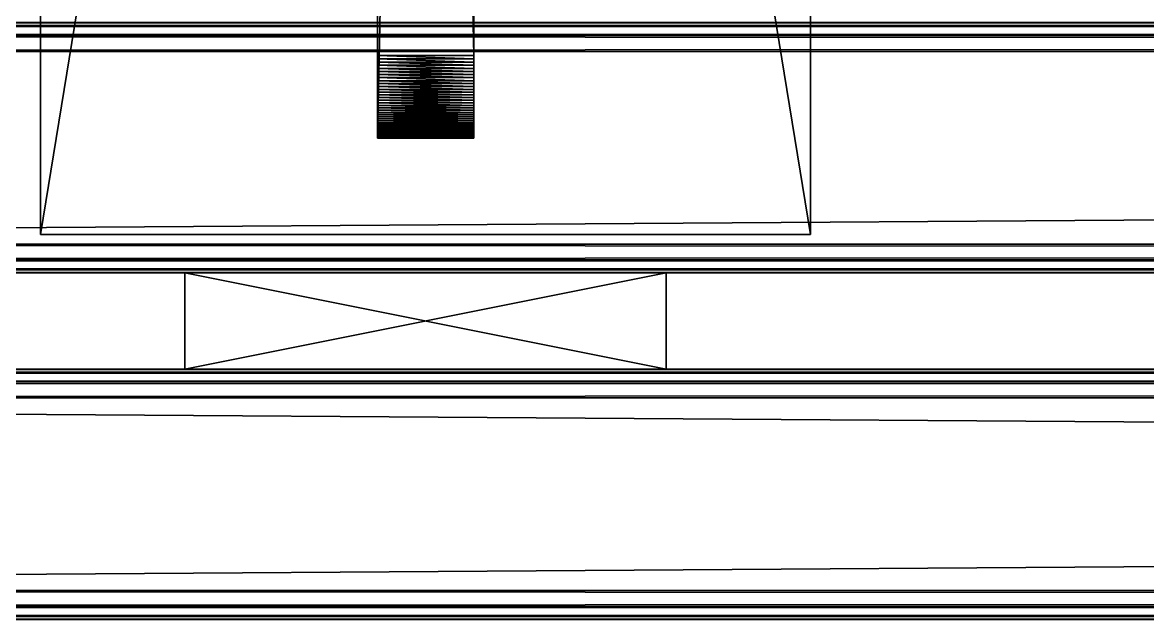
# Model space of a CAD drawing. Extents: x -1.5 to 1.5, y -0.27 to 0.35.
# Drawn here: x -1.2417 to -1.1248, y -0.2657 to -0.2037 of the extents above; entities that cross this region are included whole.
import ezdxf

# ---------------------------------------------------------------- set-up
doc = ezdxf.new("R2010")
doc.units = 0
doc.header["$MEASUREMENT"] = 0
doc.layers.get('0').update_dxf_attribs({"linetype": 'CONTINUOUS'})
doc.layers.add('ARCHITEKTURA_OBECN_', color=7, linetype='CONTINUOUS')

# ---------------------------------------------------------------- blocks, each defined once
blk = doc.blocks.new('*X43')
at = {"layer": 'ARCHITEKTURA_OBECN_', "color": 0, "linetype": 'Continuous'}
mesh = blk.add_polyface(dxfattribs=at)
corners = [(-1.22478, -0.23967, 0.40968), (-1.17478, -0.23967, 0.40968), (-1.17478, -0.22967, 0.40968), (-1.22478, -0.22967, 0.40968)]
mesh.append_faces([[corners[k] for k in face] for face in [(3, 0, 2)]], dxfattribs={"vtx1": -1, "color": 0})
mesh.append_faces([[corners[k] for k in face] for face in [(0, 1, 2)]], dxfattribs={"vtx2": -1, "color": 0})
mesh = blk.add_polyface(dxfattribs=at)
corners = [(-1.22478, -0.23967, 0.28967), (-1.22478, -0.23967, 0.40968), (-1.22478, -0.22967, 0.40968), (-1.22478, -0.22967, 0.28967)]
mesh.append_faces([[corners[k] for k in face] for face in [(3, 0, 2)]], dxfattribs={"vtx1": -1, "color": 0})
mesh.append_faces([[corners[k] for k in face] for face in [(0, 1, 2)]], dxfattribs={"vtx2": -1, "color": 0})
mesh = blk.add_polyface(dxfattribs=at)
corners = [(-1.17478, -0.23967, 0.28967), (-1.22478, -0.23967, 0.28967), (-1.22478, -0.22967, 0.28967), (-1.17478, -0.22967, 0.28967)]
mesh.append_faces([[corners[k] for k in face] for face in [(3, 0, 2)]], dxfattribs={"vtx1": -1, "color": 0})
mesh.append_faces([[corners[k] for k in face] for face in [(0, 1, 2)]], dxfattribs={"vtx2": -1, "color": 0})
mesh = blk.add_polyface(dxfattribs=at)
corners = [(-1.17478, -0.22967, 0.28967), (-1.22478, -0.22967, 0.28967), (-1.22478, -0.22967, 0.40968), (-1.17478, -0.22967, 0.40968)]
mesh.append_faces([[corners[k] for k in face] for face in [(3, 0, 2)]], dxfattribs={"vtx1": -1, "color": 0})
mesh.append_faces([[corners[k] for k in face] for face in [(0, 1, 2)]], dxfattribs={"vtx2": -1, "color": 0})
mesh = blk.add_polyface(dxfattribs=at)
corners = [(-1.17478, -0.23967, 0.40968), (-1.17478, -0.23967, 0.28967), (-1.17478, -0.22967, 0.28967), (-1.17478, -0.22967, 0.40968)]
mesh.append_faces([[corners[k] for k in face] for face in [(3, 0, 2)]], dxfattribs={"vtx1": -1, "color": 0})
mesh.append_faces([[corners[k] for k in face] for face in [(0, 1, 2)]], dxfattribs={"vtx2": -1, "color": 0})
mesh = blk.add_polyface(dxfattribs=at)
corners = [(-1.22478, -0.23967, 0.28967), (-1.17478, -0.23967, 0.28967), (-1.17478, -0.23967, 0.40968), (-1.22478, -0.23967, 0.40968)]
mesh.append_faces([[corners[k] for k in face] for face in [(3, 0, 2)]], dxfattribs={"vtx1": -1, "color": 0})
mesh.append_faces([[corners[k] for k in face] for face in [(0, 1, 2)]], dxfattribs={"vtx2": -1, "color": 0})
blk = doc.blocks.new('*X58')
at = {"layer": 'ARCHITEKTURA_OBECN_', "color": 0, "linetype": 'Continuous'}
mesh = blk.add_polyface(dxfattribs=at)
corners = [(-1.20478, 0.26433, 0.26967), (-1.20478, 0.26433, 0.18967), (-1.20478, -0.20711, 0.25842), (-1.20478, -0.21558, 0.26966), (-1.20478, -0.20778, 0.25855), (-1.20478, -0.20843, 0.25871), (-1.20478, -0.20908, 0.25892), (-1.20478, -0.20971, 0.25917), (-1.20478, -0.21032, 0.25947), (-1.20478, -0.21091, 0.2598), (-1.20478, -0.21147, 0.26018), (-1.20478, -0.21201, 0.26059), (-1.20478, -0.21252, 0.26104), (-1.20478, -0.213, 0.26152), (-1.20478, -0.21344, 0.26203), (-1.20478, -0.21385, 0.26258), (-1.20478, -0.21422, 0.26314), (-1.20478, -0.21455, 0.26374), (-1.20478, -0.21484, 0.26435), (-1.20478, -0.21509, 0.26498), (-1.20478, -0.2153, 0.26563), (-1.20478, -0.21546, 0.26629), (-1.20478, -0.21557, 0.26695), (-1.20478, -0.21564, 0.26763), (-1.20478, -0.21567, 0.26831), (-1.20478, -0.21564, 0.26899)]
mesh.append_faces([[corners[k] for k in face] for face in [(3, 0, 2), (2, 4, 3), (10, 11, 4), (11, 12, 4), (12, 13, 4), (13, 14, 4), (14, 15, 4), (15, 16, 4), (16, 17, 4), (17, 18, 4), (18, 19, 4), (19, 20, 4), (20, 21, 4), (21, 22, 4), (22, 23, 4), (23, 24, 4), (24, 25, 4), (25, 3, 4)]], dxfattribs={"vtx1": -1, "vtx2": -1, "color": 0})
mesh.append_faces([[corners[k] for k in face] for face in [(0, 1, 2)]], dxfattribs={"vtx2": -1, "color": 0})
mesh = blk.add_polyface(dxfattribs=at)
corners = [(-1.19478, 0.26433, 0.26967), (-1.20478, 0.26433, 0.26967), (-1.20478, -0.21558, 0.26966), (-1.19478, -0.21558, 0.26966)]
mesh.append_faces([[corners[k] for k in face] for face in [(3, 0, 2)]], dxfattribs={"vtx1": -1, "color": 0})
mesh.append_faces([[corners[k] for k in face] for face in [(0, 1, 2)]], dxfattribs={"vtx2": -1, "color": 0})
mesh = blk.add_polyface(dxfattribs=at)
corners = [(-1.19478, -0.20711, 0.25842), (-1.20478, -0.20711, 0.25842), (-1.20478, 0.26433, 0.18967), (-1.19478, 0.26433, 0.18967)]
mesh.append_faces([[corners[k] for k in face] for face in [(3, 0, 2)]], dxfattribs={"vtx1": -1, "color": 0})
mesh.append_faces([[corners[k] for k in face] for face in [(0, 1, 2)]], dxfattribs={"vtx2": -1, "color": 0})
mesh = blk.add_polyface(dxfattribs=at)
corners = [(-1.19478, -0.21558, 0.26966), (-1.19478, -0.21564, 0.26899), (-1.19478, -0.21567, 0.26831), (-1.19478, -0.21564, 0.26763), (-1.19478, -0.21557, 0.26695), (-1.19478, -0.21546, 0.26629), (-1.19478, -0.2153, 0.26563), (-1.19478, -0.21509, 0.26498), (-1.19478, -0.21484, 0.26435), (-1.19478, -0.21455, 0.26374), (-1.19478, -0.21422, 0.26314), (-1.19478, -0.21385, 0.26258), (-1.19478, -0.21344, 0.26203), (-1.19478, -0.213, 0.26152), (-1.19478, -0.21252, 0.26104), (-1.19478, -0.21201, 0.26059), (-1.19478, -0.21147, 0.26018), (-1.19478, -0.21091, 0.2598), (-1.19478, -0.21032, 0.25947), (-1.19478, -0.20971, 0.25917), (-1.19478, -0.20908, 0.25892), (-1.19478, -0.20843, 0.25871), (-1.19478, -0.20778, 0.25855), (-1.19478, -0.20711, 0.25842), (-1.19478, 0.26433, 0.18967), (-1.19478, 0.26433, 0.26967)]
mesh.append_faces([[corners[k] for k in face] for face in [(6, 7, 0), (7, 8, 0), (8, 9, 0), (9, 10, 0), (10, 11, 0), (11, 12, 0), (12, 13, 0), (13, 14, 0), (14, 15, 0), (15, 16, 0), (16, 17, 0), (17, 18, 0), (18, 19, 0), (19, 20, 0), (20, 21, 0), (21, 22, 0), (22, 23, 0), (23, 24, 0)]], dxfattribs={"vtx1": -1, "vtx2": -1, "color": 0})
mesh.append_faces([[corners[k] for k in face] for face in [(24, 25, 0)]], dxfattribs={"vtx2": -1, "color": 0})
mesh = blk.add_polyface(dxfattribs=at)
corners = [(-1.19478, -0.20778, 0.25855), (-1.20478, -0.20778, 0.25855), (-1.20478, -0.20744, 0.25848), (-1.19478, -0.20744, 0.25848), (-1.20478, -0.20711, 0.25842), (-1.19478, -0.20711, 0.25842)]
mesh.append_faces([[corners[k] for k in face] for face in [(3, 0, 2), (2, 4, 3)]], dxfattribs={"vtx1": -1, "vtx2": -1, "color": 0})
mesh.append_faces([[corners[k] for k in face] for face in [(0, 1, 2), (4, 5, 3)]], dxfattribs={"vtx2": -1, "color": 0})
mesh = blk.add_polyface(dxfattribs=at)
corners = [(-1.19478, -0.20843, 0.25871), (-1.20478, -0.20843, 0.25871), (-1.20478, -0.20811, 0.25863), (-1.19478, -0.20811, 0.25863), (-1.20478, -0.20778, 0.25855), (-1.19478, -0.20778, 0.25855)]
mesh.append_faces([[corners[k] for k in face] for face in [(3, 0, 2), (2, 4, 3)]], dxfattribs={"vtx1": -1, "vtx2": -1, "color": 0})
mesh.append_faces([[corners[k] for k in face] for face in [(0, 1, 2), (4, 5, 3)]], dxfattribs={"vtx2": -1, "color": 0})
mesh = blk.add_polyface(dxfattribs=at)
corners = [(-1.19478, -0.20908, 0.25892), (-1.20478, -0.20908, 0.25892), (-1.20478, -0.20876, 0.25882), (-1.19478, -0.20876, 0.25882), (-1.20478, -0.20843, 0.25871), (-1.19478, -0.20843, 0.25871)]
mesh.append_faces([[corners[k] for k in face] for face in [(3, 0, 2), (2, 4, 3)]], dxfattribs={"vtx1": -1, "vtx2": -1, "color": 0})
mesh.append_faces([[corners[k] for k in face] for face in [(0, 1, 2), (4, 5, 3)]], dxfattribs={"vtx2": -1, "color": 0})
mesh = blk.add_polyface(dxfattribs=at)
corners = [(-1.19478, -0.20971, 0.25917), (-1.20478, -0.20971, 0.25917), (-1.20478, -0.20939, 0.25905), (-1.19478, -0.20939, 0.25905), (-1.20478, -0.20908, 0.25892), (-1.19478, -0.20908, 0.25892)]
mesh.append_faces([[corners[k] for k in face] for face in [(3, 0, 2), (2, 4, 3)]], dxfattribs={"vtx1": -1, "vtx2": -1, "color": 0})
mesh.append_faces([[corners[k] for k in face] for face in [(0, 1, 2), (4, 5, 3)]], dxfattribs={"vtx2": -1, "color": 0})
mesh = blk.add_polyface(dxfattribs=at)
corners = [(-1.19478, -0.21032, 0.25947), (-1.20478, -0.21032, 0.25947), (-1.20478, -0.21001, 0.25932), (-1.19478, -0.21001, 0.25932), (-1.20478, -0.20971, 0.25917), (-1.19478, -0.20971, 0.25917)]
mesh.append_faces([[corners[k] for k in face] for face in [(3, 0, 2), (2, 4, 3)]], dxfattribs={"vtx1": -1, "vtx2": -1, "color": 0})
mesh.append_faces([[corners[k] for k in face] for face in [(0, 1, 2), (4, 5, 3)]], dxfattribs={"vtx2": -1, "color": 0})
mesh = blk.add_polyface(dxfattribs=at)
corners = [(-1.19478, -0.21091, 0.2598), (-1.20478, -0.21091, 0.2598), (-1.20478, -0.21061, 0.25964), (-1.19478, -0.21061, 0.25964), (-1.20478, -0.21032, 0.25947), (-1.19478, -0.21032, 0.25947)]
mesh.append_faces([[corners[k] for k in face] for face in [(3, 0, 2), (2, 4, 3)]], dxfattribs={"vtx1": -1, "vtx2": -1, "color": 0})
mesh.append_faces([[corners[k] for k in face] for face in [(0, 1, 2), (4, 5, 3)]], dxfattribs={"vtx2": -1, "color": 0})
mesh = blk.add_polyface(dxfattribs=at)
corners = [(-1.19478, -0.21147, 0.26018), (-1.20478, -0.21147, 0.26018), (-1.20478, -0.21119, 0.25999), (-1.19478, -0.21119, 0.25999), (-1.20478, -0.21091, 0.2598), (-1.19478, -0.21091, 0.2598)]
mesh.append_faces([[corners[k] for k in face] for face in [(3, 0, 2), (2, 4, 3)]], dxfattribs={"vtx1": -1, "vtx2": -1, "color": 0})
mesh.append_faces([[corners[k] for k in face] for face in [(0, 1, 2), (4, 5, 3)]], dxfattribs={"vtx2": -1, "color": 0})
mesh = blk.add_polyface(dxfattribs=at)
corners = [(-1.19478, -0.21201, 0.26059), (-1.20478, -0.21201, 0.26059), (-1.20478, -0.21174, 0.26039), (-1.19478, -0.21174, 0.26039), (-1.20478, -0.21147, 0.26018), (-1.19478, -0.21147, 0.26018)]
mesh.append_faces([[corners[k] for k in face] for face in [(3, 0, 2), (2, 4, 3)]], dxfattribs={"vtx1": -1, "vtx2": -1, "color": 0})
mesh.append_faces([[corners[k] for k in face] for face in [(0, 1, 2), (4, 5, 3)]], dxfattribs={"vtx2": -1, "color": 0})
mesh = blk.add_polyface(dxfattribs=at)
corners = [(-1.19478, -0.21252, 0.26104), (-1.20478, -0.21252, 0.26104), (-1.20478, -0.21227, 0.26082), (-1.19478, -0.21227, 0.26082), (-1.20478, -0.21201, 0.26059), (-1.19478, -0.21201, 0.26059)]
mesh.append_faces([[corners[k] for k in face] for face in [(3, 0, 2), (2, 4, 3)]], dxfattribs={"vtx1": -1, "vtx2": -1, "color": 0})
mesh.append_faces([[corners[k] for k in face] for face in [(0, 1, 2), (4, 5, 3)]], dxfattribs={"vtx2": -1, "color": 0})
mesh = blk.add_polyface(dxfattribs=at)
corners = [(-1.19478, -0.213, 0.26152), (-1.20478, -0.213, 0.26152), (-1.20478, -0.21276, 0.26128), (-1.19478, -0.21276, 0.26128), (-1.20478, -0.21252, 0.26104), (-1.19478, -0.21252, 0.26104)]
mesh.append_faces([[corners[k] for k in face] for face in [(3, 0, 2), (2, 4, 3)]], dxfattribs={"vtx1": -1, "vtx2": -1, "color": 0})
mesh.append_faces([[corners[k] for k in face] for face in [(0, 1, 2), (4, 5, 3)]], dxfattribs={"vtx2": -1, "color": 0})
mesh = blk.add_polyface(dxfattribs=at)
corners = [(-1.19478, -0.21344, 0.26203), (-1.20478, -0.21344, 0.26203), (-1.20478, -0.21322, 0.26178), (-1.19478, -0.21322, 0.26178), (-1.20478, -0.213, 0.26152), (-1.19478, -0.213, 0.26152)]
mesh.append_faces([[corners[k] for k in face] for face in [(3, 0, 2), (2, 4, 3)]], dxfattribs={"vtx1": -1, "vtx2": -1, "color": 0})
mesh.append_faces([[corners[k] for k in face] for face in [(0, 1, 2), (4, 5, 3)]], dxfattribs={"vtx2": -1, "color": 0})
mesh = blk.add_polyface(dxfattribs=at)
corners = [(-1.19478, -0.21385, 0.26258), (-1.20478, -0.21385, 0.26258), (-1.20478, -0.21365, 0.26231), (-1.19478, -0.21365, 0.26231), (-1.20478, -0.21344, 0.26203), (-1.19478, -0.21344, 0.26203)]
mesh.append_faces([[corners[k] for k in face] for face in [(3, 0, 2), (2, 4, 3)]], dxfattribs={"vtx1": -1, "vtx2": -1, "color": 0})
mesh.append_faces([[corners[k] for k in face] for face in [(0, 1, 2), (4, 5, 3)]], dxfattribs={"vtx2": -1, "color": 0})
mesh = blk.add_polyface(dxfattribs=at)
corners = [(-1.19478, -0.21422, 0.26314), (-1.20478, -0.21422, 0.26314), (-1.20478, -0.21404, 0.26286), (-1.19478, -0.21404, 0.26286), (-1.20478, -0.21385, 0.26258), (-1.19478, -0.21385, 0.26258)]
mesh.append_faces([[corners[k] for k in face] for face in [(3, 0, 2), (2, 4, 3)]], dxfattribs={"vtx1": -1, "vtx2": -1, "color": 0})
mesh.append_faces([[corners[k] for k in face] for face in [(0, 1, 2), (4, 5, 3)]], dxfattribs={"vtx2": -1, "color": 0})
mesh = blk.add_polyface(dxfattribs=at)
corners = [(-1.19478, -0.21455, 0.26374), (-1.20478, -0.21455, 0.26374), (-1.20478, -0.21439, 0.26344), (-1.19478, -0.21439, 0.26344), (-1.20478, -0.21422, 0.26314), (-1.19478, -0.21422, 0.26314)]
mesh.append_faces([[corners[k] for k in face] for face in [(3, 0, 2), (2, 4, 3)]], dxfattribs={"vtx1": -1, "vtx2": -1, "color": 0})
mesh.append_faces([[corners[k] for k in face] for face in [(0, 1, 2), (4, 5, 3)]], dxfattribs={"vtx2": -1, "color": 0})
mesh = blk.add_polyface(dxfattribs=at)
corners = [(-1.19478, -0.21484, 0.26435), (-1.20478, -0.21484, 0.26435), (-1.20478, -0.2147, 0.26404), (-1.19478, -0.2147, 0.26404), (-1.20478, -0.21455, 0.26374), (-1.19478, -0.21455, 0.26374)]
mesh.append_faces([[corners[k] for k in face] for face in [(3, 0, 2), (2, 4, 3)]], dxfattribs={"vtx1": -1, "vtx2": -1, "color": 0})
mesh.append_faces([[corners[k] for k in face] for face in [(0, 1, 2), (4, 5, 3)]], dxfattribs={"vtx2": -1, "color": 0})
mesh = blk.add_polyface(dxfattribs=at)
corners = [(-1.19478, -0.21509, 0.26498), (-1.20478, -0.21509, 0.26498), (-1.20478, -0.21497, 0.26466), (-1.19478, -0.21497, 0.26466), (-1.20478, -0.21484, 0.26435), (-1.19478, -0.21484, 0.26435)]
mesh.append_faces([[corners[k] for k in face] for face in [(3, 0, 2), (2, 4, 3)]], dxfattribs={"vtx1": -1, "vtx2": -1, "color": 0})
mesh.append_faces([[corners[k] for k in face] for face in [(0, 1, 2), (4, 5, 3)]], dxfattribs={"vtx2": -1, "color": 0})
mesh = blk.add_polyface(dxfattribs=at)
corners = [(-1.19478, -0.2153, 0.26563), (-1.20478, -0.2153, 0.26563), (-1.20478, -0.21519, 0.2653), (-1.19478, -0.21519, 0.2653), (-1.20478, -0.21509, 0.26498), (-1.19478, -0.21509, 0.26498)]
mesh.append_faces([[corners[k] for k in face] for face in [(3, 0, 2), (2, 4, 3)]], dxfattribs={"vtx1": -1, "vtx2": -1, "color": 0})
mesh.append_faces([[corners[k] for k in face] for face in [(0, 1, 2), (4, 5, 3)]], dxfattribs={"vtx2": -1, "color": 0})
mesh = blk.add_polyface(dxfattribs=at)
corners = [(-1.19478, -0.21546, 0.26629), (-1.20478, -0.21546, 0.26629), (-1.20478, -0.21538, 0.26596), (-1.19478, -0.21538, 0.26596), (-1.20478, -0.2153, 0.26563), (-1.19478, -0.2153, 0.26563)]
mesh.append_faces([[corners[k] for k in face] for face in [(3, 0, 2), (2, 4, 3)]], dxfattribs={"vtx1": -1, "vtx2": -1, "color": 0})
mesh.append_faces([[corners[k] for k in face] for face in [(0, 1, 2), (4, 5, 3)]], dxfattribs={"vtx2": -1, "color": 0})
mesh = blk.add_polyface(dxfattribs=at)
corners = [(-1.19478, -0.21557, 0.26695), (-1.20478, -0.21557, 0.26695), (-1.20478, -0.21552, 0.26662), (-1.19478, -0.21552, 0.26662), (-1.20478, -0.21546, 0.26629), (-1.19478, -0.21546, 0.26629)]
mesh.append_faces([[corners[k] for k in face] for face in [(3, 0, 2), (2, 4, 3)]], dxfattribs={"vtx1": -1, "vtx2": -1, "color": 0})
mesh.append_faces([[corners[k] for k in face] for face in [(0, 1, 2), (4, 5, 3)]], dxfattribs={"vtx2": -1, "color": 0})
mesh = blk.add_polyface(dxfattribs=at)
corners = [(-1.19478, -0.21564, 0.26763), (-1.20478, -0.21564, 0.26763), (-1.20478, -0.21561, 0.26729), (-1.19478, -0.21561, 0.26729), (-1.20478, -0.21557, 0.26695), (-1.19478, -0.21557, 0.26695)]
mesh.append_faces([[corners[k] for k in face] for face in [(3, 0, 2), (2, 4, 3)]], dxfattribs={"vtx1": -1, "vtx2": -1, "color": 0})
mesh.append_faces([[corners[k] for k in face] for face in [(0, 1, 2), (4, 5, 3)]], dxfattribs={"vtx2": -1, "color": 0})
mesh = blk.add_polyface(dxfattribs=at)
corners = [(-1.19478, -0.21558, 0.26966), (-1.20478, -0.21558, 0.26966), (-1.20478, -0.21561, 0.26932), (-1.19478, -0.21561, 0.26932), (-1.20478, -0.21564, 0.26899), (-1.19478, -0.21564, 0.26899)]
mesh.append_faces([[corners[k] for k in face] for face in [(3, 0, 2), (2, 4, 3)]], dxfattribs={"vtx1": -1, "vtx2": -1, "color": 0})
mesh.append_faces([[corners[k] for k in face] for face in [(0, 1, 2), (4, 5, 3)]], dxfattribs={"vtx2": -1, "color": 0})
mesh = blk.add_polyface(dxfattribs=at)
corners = [(-1.19478, -0.21567, 0.26831), (-1.20478, -0.21567, 0.26831), (-1.20478, -0.21565, 0.26797), (-1.19478, -0.21565, 0.26797), (-1.20478, -0.21564, 0.26763), (-1.19478, -0.21564, 0.26763)]
mesh.append_faces([[corners[k] for k in face] for face in [(3, 0, 2), (2, 4, 3)]], dxfattribs={"vtx1": -1, "vtx2": -1, "color": 0})
mesh.append_faces([[corners[k] for k in face] for face in [(0, 1, 2), (4, 5, 3)]], dxfattribs={"vtx2": -1, "color": 0})
mesh = blk.add_polyface(dxfattribs=at)
corners = [(-1.19478, -0.21564, 0.26899), (-1.20478, -0.21564, 0.26899), (-1.20478, -0.21566, 0.26865), (-1.19478, -0.21566, 0.26865), (-1.20478, -0.21567, 0.26831), (-1.19478, -0.21567, 0.26831)]
mesh.append_faces([[corners[k] for k in face] for face in [(3, 0, 2), (2, 4, 3)]], dxfattribs={"vtx1": -1, "vtx2": -1, "color": 0})
mesh.append_faces([[corners[k] for k in face] for face in [(0, 1, 2), (4, 5, 3)]], dxfattribs={"vtx2": -1, "color": 0})
blk = doc.blocks.new('*X60')
at = {"layer": 'ARCHITEKTURA_OBECN_', "color": 0, "linetype": 'Continuous'}
mesh = blk.add_polyface(dxfattribs=at)
corners = [(-1.15978, 0.26433, 0.26967), (-1.15978, -0.22567, 0.26967), (-1.23978, -0.22567, 0.26967), (-1.23978, 0.26433, 0.26967)]
mesh.append_faces([[corners[k] for k in face] for face in [(3, 0, 2)]], dxfattribs={"vtx1": -1, "color": 0})
mesh.append_faces([[corners[k] for k in face] for face in [(0, 1, 2)]], dxfattribs={"vtx2": -1, "color": 0})
mesh = blk.add_polyface(dxfattribs=at)
corners = [(-1.15978, -0.22567, 0.27967), (-1.15978, 0.26433, 0.27967), (-1.23978, 0.26433, 0.27967), (-1.23978, -0.22567, 0.27967)]
mesh.append_faces([[corners[k] for k in face] for face in [(3, 0, 2)]], dxfattribs={"vtx1": -1, "color": 0})
mesh.append_faces([[corners[k] for k in face] for face in [(0, 1, 2)]], dxfattribs={"vtx2": -1, "color": 0})
mesh = blk.add_polyface(dxfattribs=at)
corners = [(-1.23978, -0.22567, 0.27967), (-1.23978, 0.26433, 0.27967), (-1.23978, 0.26433, 0.26967), (-1.23978, -0.22567, 0.26967)]
mesh.append_faces([[corners[k] for k in face] for face in [(3, 0, 2)]], dxfattribs={"vtx1": -1, "color": 0})
mesh.append_faces([[corners[k] for k in face] for face in [(0, 1, 2)]], dxfattribs={"vtx2": -1, "color": 0})
mesh = blk.add_polyface(dxfattribs=at)
corners = [(-1.15978, 0.26433, 0.27967), (-1.15978, -0.22567, 0.27967), (-1.15978, -0.22567, 0.26967), (-1.15978, 0.26433, 0.26967)]
mesh.append_faces([[corners[k] for k in face] for face in [(3, 0, 2)]], dxfattribs={"vtx1": -1, "color": 0})
mesh.append_faces([[corners[k] for k in face] for face in [(0, 1, 2)]], dxfattribs={"vtx2": -1, "color": 0})
mesh = blk.add_polyface(dxfattribs=at)
corners = [(-1.15978, -0.22567, 0.26967), (-1.15978, -0.22567, 0.27967), (-1.23978, -0.22567, 0.27967), (-1.23978, -0.22567, 0.26967)]
mesh.append_faces([[corners[k] for k in face] for face in [(3, 0, 2)]], dxfattribs={"vtx1": -1, "color": 0})
mesh.append_faces([[corners[k] for k in face] for face in [(0, 1, 2)]], dxfattribs={"vtx2": -1, "color": 0})

msp = doc.modelspace()

# ---------------------------------------------------------------- linework, layer by layer
at = {"linetype": 'Continuous'}
for points in [[(1.49822, -0.20367, 0.28266), (1.49822, -0.20367, 0.41666), (-1.49778, -0.20367, 0.41666)], [(-1.49778, -0.20367, 0.41666), (-1.49778, -0.20367, 0.28266), (1.49822, -0.20367, 0.28266)], [(-1.49778, -0.204, 0.28099), (1.49822, -0.204, 0.28099), (1.49822, -0.20367, 0.28266)], [(1.49822, -0.20367, 0.28266), (-1.49778, -0.20367, 0.28266), (-1.49778, -0.204, 0.28099)], [(1.49822, -0.204, 0.41832), (-1.49778, -0.204, 0.41832), (-1.49778, -0.20367, 0.41666)], [(-1.49778, -0.20367, 0.41666), (1.49822, -0.20367, 0.41666), (1.49822, -0.204, 0.41832)], [(-1.49778, -0.205, 0.27999), (1.49822, -0.205, 0.27999), (1.49822, -0.204, 0.28099)], [(1.49822, -0.204, 0.28099), (-1.49778, -0.204, 0.28099), (-1.49778, -0.205, 0.27999)], [(1.49822, -0.205, 0.41932), (-1.49778, -0.205, 0.41932), (-1.49778, -0.204, 0.41832)], [(-1.49778, -0.204, 0.41832), (1.49822, -0.204, 0.41832), (1.49822, -0.205, 0.41932)], [(-1.49778, -0.205, 0.27999), (-1.49778, -0.20667, 0.27966), (1.49822, -0.20667, 0.27966)], [(1.49822, -0.20667, 0.27966), (1.49822, -0.205, 0.27999), (-1.49778, -0.205, 0.27999)], [(-1.49778, -0.20667, 0.41966), (-1.49778, -0.205, 0.41932), (1.49822, -0.205, 0.41932)], [(1.49822, -0.205, 0.41932), (1.49822, -0.20667, 0.41966), (-1.49778, -0.20667, 0.41966)], [(-1.49778, -0.22667, 0.41966), (-1.49778, -0.20667, 0.41966), (1.49822, -0.20667, 0.41966)], [(1.49822, -0.20667, 0.41966), (1.49822, -0.22667, 0.41966), (-1.49778, -0.22667, 0.41966)], [(-1.49778, -0.22667, 0.27966), (1.49822, -0.22667, 0.27966), (1.49822, -0.20667, 0.27966)], [(1.49822, -0.20667, 0.27966), (-1.49778, -0.20667, 0.27966), (-1.49778, -0.22667, 0.27966)], [(-1.49778, -0.22667, 0.27966), (-1.49778, -0.22833, 0.27999), (1.49822, -0.22833, 0.27999)], [(1.49822, -0.22833, 0.27999), (1.49822, -0.22667, 0.27966), (-1.49778, -0.22667, 0.27966)], [(1.49822, -0.22667, 0.41966), (1.49822, -0.22833, 0.41932), (-1.49778, -0.22833, 0.41932)], [(-1.49778, -0.22833, 0.41932), (-1.49778, -0.22667, 0.41966), (1.49822, -0.22667, 0.41966)], [(-1.49778, -0.22933, 0.28099), (1.49822, -0.22933, 0.28099), (1.49822, -0.22833, 0.27999)], [(1.49822, -0.22833, 0.27999), (-1.49778, -0.22833, 0.27999), (-1.49778, -0.22933, 0.28099)], [(1.49822, -0.22933, 0.41832), (-1.49778, -0.22933, 0.41832), (-1.49778, -0.22833, 0.41932)], [(-1.49778, -0.22833, 0.41932), (1.49822, -0.22833, 0.41932), (1.49822, -0.22933, 0.41832)], [(1.49822, -0.22933, 0.28099), (-1.49778, -0.22933, 0.28099), (-1.49778, -0.22967, 0.28266)], [(-1.49778, -0.22967, 0.28266), (1.49822, -0.22967, 0.28266), (1.49822, -0.22933, 0.28099)], [(1.49822, -0.22967, 0.41666), (-1.49778, -0.22967, 0.41666), (-1.49778, -0.22933, 0.41832)], [(-1.49778, -0.22933, 0.41832), (1.49822, -0.22933, 0.41832), (1.49822, -0.22967, 0.41666)], [(-1.49778, -0.22967, 0.28266), (-1.49778, -0.22967, 0.41666), (1.49822, -0.22967, 0.41666)], [(1.49822, -0.22967, 0.41666), (1.49822, -0.22967, 0.28266), (-1.49778, -0.22967, 0.28266)], [(1.49822, -0.23966, 0.28266), (1.49822, -0.23966, 0.41666), (-1.49778, -0.23966, 0.41666)], [(-1.49778, -0.23966, 0.41666), (-1.49778, -0.23966, 0.28266), (1.49822, -0.23966, 0.28266)], [(-1.49778, -0.24, 0.28099), (1.49822, -0.24, 0.28099), (1.49822, -0.23966, 0.28266)], [(1.49822, -0.23966, 0.28266), (-1.49778, -0.23966, 0.28266), (-1.49778, -0.24, 0.28099)], [(1.49822, -0.24, 0.41832), (-1.49778, -0.24, 0.41832), (-1.49778, -0.23966, 0.41666)], [(-1.49778, -0.23966, 0.41666), (1.49822, -0.23966, 0.41666), (1.49822, -0.24, 0.41832)], [(-1.49778, -0.241, 0.27999), (1.49822, -0.241, 0.27999), (1.49822, -0.24, 0.28099)], [(1.49822, -0.24, 0.28099), (-1.49778, -0.24, 0.28099), (-1.49778, -0.241, 0.27999)], [(1.49822, -0.241, 0.41932), (-1.49778, -0.241, 0.41932), (-1.49778, -0.24, 0.41832)], [(-1.49778, -0.24, 0.41832), (1.49822, -0.24, 0.41832), (1.49822, -0.241, 0.41932)], [(-1.49778, -0.241, 0.27999), (-1.49778, -0.24266, 0.27966), (1.49822, -0.24266, 0.27966)], [(1.49822, -0.24266, 0.27966), (1.49822, -0.241, 0.27999), (-1.49778, -0.241, 0.27999)], [(-1.49778, -0.24266, 0.41966), (-1.49778, -0.241, 0.41932), (1.49822, -0.241, 0.41932)], [(1.49822, -0.241, 0.41932), (1.49822, -0.24266, 0.41966), (-1.49778, -0.24266, 0.41966)], [(-1.49778, -0.26267, 0.41966), (-1.49778, -0.24266, 0.41966), (1.49822, -0.24266, 0.41966)], [(1.49822, -0.24266, 0.41966), (1.49822, -0.26267, 0.41966), (-1.49778, -0.26267, 0.41966)], [(-1.49778, -0.24266, 0.27966), (-1.49778, -0.26267, 0.27966), (1.49822, -0.26267, 0.27966)], [(1.49822, -0.26267, 0.27966), (1.49822, -0.24266, 0.27966), (-1.49778, -0.24266, 0.27966)], [(-1.49778, -0.26267, 0.27966), (-1.49778, -0.26433, 0.27999), (1.49822, -0.26433, 0.27999)], [(1.49822, -0.26433, 0.27999), (1.49822, -0.26267, 0.27966), (-1.49778, -0.26267, 0.27966)], [(1.49822, -0.26267, 0.41966), (1.49822, -0.26433, 0.41932), (-1.49778, -0.26433, 0.41932)], [(-1.49778, -0.26433, 0.41932), (-1.49778, -0.26267, 0.41966), (1.49822, -0.26267, 0.41966)], [(-1.49778, -0.26533, 0.28099), (1.49822, -0.26533, 0.28099), (1.49822, -0.26433, 0.27999)], [(1.49822, -0.26433, 0.27999), (-1.49778, -0.26433, 0.27999), (-1.49778, -0.26533, 0.28099)], [(1.49822, -0.26533, 0.41832), (-1.49778, -0.26533, 0.41832), (-1.49778, -0.26433, 0.41932)], [(-1.49778, -0.26433, 0.41932), (1.49822, -0.26433, 0.41932), (1.49822, -0.26533, 0.41832)], [(1.49822, -0.26533, 0.28099), (-1.49778, -0.26533, 0.28099), (-1.49778, -0.26567, 0.28266)], [(-1.49778, -0.26567, 0.28266), (1.49822, -0.26567, 0.28266), (1.49822, -0.26533, 0.28099)], [(1.49822, -0.26567, 0.41666), (-1.49778, -0.26567, 0.41666), (-1.49778, -0.26533, 0.41832)], [(-1.49778, -0.26533, 0.41832), (1.49822, -0.26533, 0.41832), (1.49822, -0.26567, 0.41666)], [(-1.49778, -0.26567, 0.28266), (-1.49778, -0.26567, 0.41666), (1.49822, -0.26567, 0.41666)], [(1.49822, -0.26567, 0.41666), (1.49822, -0.26567, 0.28266), (-1.49778, -0.26567, 0.28266)]]:
    msp.add_3dface(points, dxfattribs=at)

# ---------------------------------------------------------------- block references
for name in ['*X60', '*X58', '*X43']:
    msp.add_blockref(name, (0, 0), dxfattribs=at)

doc.saveas('drawing.dxf')
